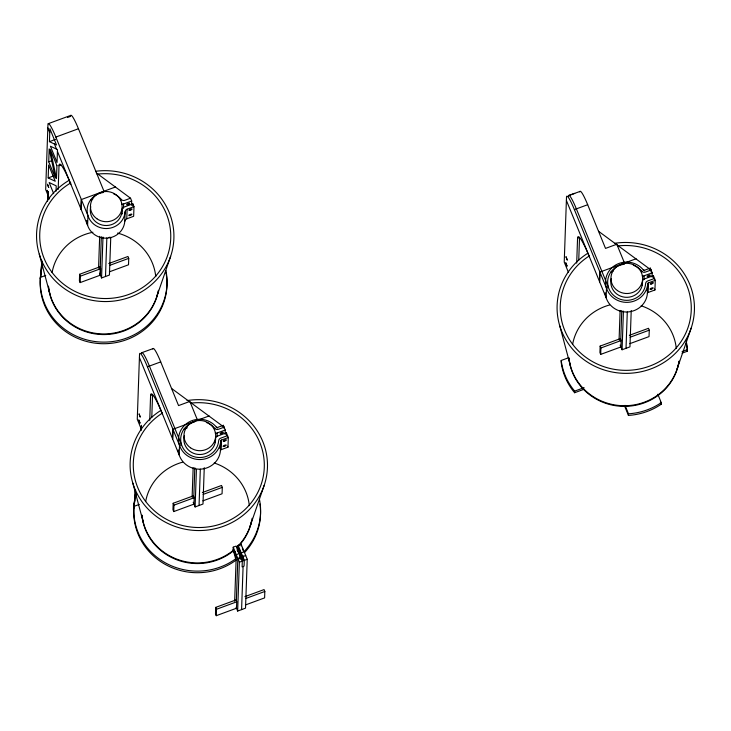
<?xml version="1.0" encoding="UTF-8"?>
<svg xmlns="http://www.w3.org/2000/svg" width="731" height="731" viewBox="0 0 731 731"><rect width="100%" height="100%" fill="white"/><g stroke="black" fill="none" stroke-linecap="round" stroke-linejoin="round"><path stroke-width="1.1" d="M90.562 200.541L90.58 199.938L92.691 199.161M184.121 429.536L184.139 428.933L187.3 427.772M611.089 272.352L611.107 271.749L613.208 270.973M49.516 198.951L45.678 189.557L47.944 124.69A21.135 2.522 69.8 0 1 55.839 137.072L87.939 215.636L87.601 225.267L57.429 151.381L57.493 149.563L50.412 146.227L57.045 162.465L57.429 151.381M49.754 132.594L49.882 128.738L56.515 144.976L49.434 141.64L49.754 132.594L47.835 127.898M81.04 209.176L81.36 199.545L115.58 186.953M96.282 172.891L130.529 198.202L131.681 201.016L131.534 205.301M139.42 357.623L139.53 354.416A21.135 2.522 69.8 0 1 147.424 366.788L179.524 445.353L179.186 454.984L139.42 357.623L137.273 419.274L141.531 429.709M172.955 429.271L172.626 438.892L172.955 429.271L209.139 415.948M566.388 200.44L566.498 197.233A21.135 2.522 69.8 0 1 574.392 209.605L606.492 288.169L606.154 297.8L566.388 200.44L564.231 262.091L568.499 272.526M599.594 281.709L599.913 272.078L636.107 258.765M41.841 261.634L40.333 278.995L41.996 260.985M48.173 177.935L48.621 165.032L55.254 181.261L48.173 177.935L53.308 176.043M48.73 161.816L49.187 148.914L55.364 178.053L48.73 161.816L51.819 160.683M56.04 191.23L56.223 185.848L49.141 182.522L53.701 193.678M58.178 189.466L59.01 165.718L61.066 164.959M81.031 209.185L81.36 199.545M79.624 274.28L79.405 280.704L80.172 282.586L100.403 275.13L100.631 268.716L99.864 266.833L79.624 274.28L80.392 276.163L80.172 282.586M98.566 268.167L99.672 236.341M99.791 268.971L99.864 266.833M100.019 274.198L101.335 236.689M110.746 237.548L109.431 275.048L101.554 277.954L102.989 237.036M105.492 276.501L106.845 237.904M121.127 199.938L121.145 199.335A19.024 18.12 2 0 0 113.469 193.724M121.849 213.607L121.976 209.989A3.171 3.025 2 0 1 123.996 207.092L132.832 203.839L133.983 206.654L133.645 216.285L126.783 218.816A3.171 3.025 2 0 0 124.773 221.411A19.024 18.12 2 0 1 105.346 238.169A19.024 18.12 2 0 1 86.779 220.424M123.466 208.207L123.612 203.986L131.681 201.016M124.773 221.411L125.111 211.771A3.171 3.025 2 0 1 127.121 209.185L133.983 206.654M126.783 218.816L127.121 209.185M108.8 263.544L127.971 256.48L128.738 258.363L128.519 264.786L109.348 271.841M132.759 205.978L132.832 203.839M135.399 490.611L133.892 507.99L135.555 489.971M149.727 420.316L150.595 395.434L152.569 394.713L151.783 417.328M173.183 503.275L172.964 509.699L173.731 511.572L193.962 504.125L194.19 497.701L193.423 495.828L173.183 503.275L173.951 505.158L173.731 511.572M192.125 497.153L193.158 467.612M193.34 497.966L193.423 495.828M193.806 496.769L194.821 467.721M204.26 467.676L202.99 504.043L195.113 506.948L196.42 469.439M199.051 505.496L200.321 469.174M214.686 428.933L214.704 428.329A19.024 18.12 2 0 0 206.37 422.463M215.407 442.602L215.535 438.984A3.171 3.025 2 0 1 217.555 436.078L226.391 432.825L228.31 437.522L227.971 447.162L221.109 449.684A1.06 1.005 2 0 0 220.442 450.552A21.135 20.139 2 0 1 199.088 469.183A21.135 20.139 2 0 1 178.245 449.903M216.349 427.699L216.367 427.105A21.135 20.139 2 0 0 182.613 427.498A21.135 20.139 2 0 0 192.436 458.3A21.135 20.139 2 0 0 220.771 440.921A1.06 1.005 2 0 1 221.447 440.053L228.31 437.522M217.043 436.599L217.171 432.98L225.239 430.011L223.32 425.314L217.518 427.452A1.06 1.005 2 0 1 216.422 427.16L216.367 427.105M217.564 428.028L217.591 427.425M220.442 450.552L220.771 440.921M221.109 449.684L221.447 440.053M215.718 607.388L215.499 613.812L216.266 615.685L236.497 608.238L236.725 601.814L235.958 599.941L215.718 607.388L216.486 609.27L216.266 615.685M223.302 425.917L223.32 425.314M224.042 428.393L224.088 427.196L171.547 388.435M202.359 492.539L221.53 485.475L222.297 487.358L222.069 493.781L202.907 500.836M225.093 434.296L225.239 430.011M226.318 434.972L226.391 432.825M227.496 436.855L227.542 435.649L220.68 438.171A3.171 3.025 2 0 0 218.67 440.766A19.024 18.12 2 0 1 200.468 457.524A19.024 18.12 2 0 1 180.895 442.109A19.024 18.12 2 0 1 194.72 421.906M236.086 560.412L233.125 549.685L233.216 547.163L236.168 546.075L240.271 556.117A1.745 1.663 2 0 0 241.276 558.575L242.308 561.106L242.107 566.836L244.081 566.114L244.282 560.375L243.249 557.854A1.745 1.663 2 0 0 242.244 555.386L238.142 545.344L241.093 544.257L247.233 559.288L245.525 608.155L237.648 611.061L236.113 607.297M234.66 601.275L236.287 554.674L239.238 553.586M236.341 600.882L237.822 558.429L240.133 557.579M240.024 558.959L241.011 558.594L238.05 547.866L238.142 545.344M237.648 611.061L239.357 562.194L233.216 547.163M240.17 558.977L240.271 556.117M241.029 545.938L241.093 544.257M241.011 558.594L241.212 552.864L244.163 551.777M242.107 559.206L242.244 555.386M243.176 559.763L243.249 557.854M241.586 609.608L243.094 566.47M244.894 596.642L264.065 589.588L264.832 591.47L264.604 597.894L245.442 604.948M568.691 357.706L561.207 360.465L561.152 362.073A63.405 60.408 2 0 0 574.621 392.73L584.042 389.257M576.695 263.133L577.563 238.251L579.537 237.529L578.742 260.145M574.621 392.73L574.676 391.122A63.405 60.408 2 0 1 561.207 360.465M599.584 281.718L599.913 272.078M600.151 346.092L599.923 352.516L600.69 354.389L620.93 346.942L621.149 340.518L620.381 338.645L600.151 346.092L600.919 347.974L600.69 354.389M619.084 339.97L620.116 310.428M620.308 340.783L620.381 338.645M620.765 339.586L621.779 310.538M631.228 310.492L629.958 346.86L622.081 349.765L623.424 311.123M626.019 348.312L627.289 311.991M657.827 394.256L661.253 402.635L661.199 404.243A63.405 60.408 2 0 1 628.432 415.409L628.486 413.801L625.032 405.358M641.644 271.749L641.672 271.146A19.024 18.12 2 0 0 633.338 265.28M642.375 285.419L642.503 281.8A3.171 3.025 2 0 1 644.523 278.895L653.359 275.642L655.278 280.339L654.939 289.979L648.077 292.501A1.06 1.005 2 0 0 647.401 293.369A21.135 20.139 2 0 1 626.056 312A21.135 20.139 2 0 1 605.213 292.72M643.317 270.516L643.335 269.913A21.135 20.139 2 0 0 609.581 270.315A21.135 20.139 2 0 0 619.395 301.117A21.135 20.139 2 0 0 647.739 283.738A1.06 1.005 2 0 1 648.406 282.87L655.278 280.339M644.011 279.416L644.13 275.797L652.207 272.827L650.288 268.131L644.55 270.242A1.06 1.005 2 0 1 643.335 269.913M644.532 270.845L644.55 270.242M647.401 293.369L647.739 283.738M648.077 292.501L648.406 282.87M650.225 269.94L650.288 268.131M650.992 271.813L651.056 270.013L598.515 231.252M629.327 335.346L648.498 328.292L649.265 330.174L649.037 336.598L629.866 343.652M652.052 277.113L652.207 272.827M653.286 277.789L653.359 275.642M654.483 279.068L654.51 278.465L647.639 280.987A3.171 3.025 2 0 0 645.628 283.582A19.024 18.12 2 0 1 626.485 300.35A19.024 18.12 2 0 1 607.662 283.125A19.024 18.12 2 0 1 624.475 264.22M682.041 353.183L687.368 351.218L687.423 349.61A63.405 60.408 2 0 0 685.998 340.317M234.898 551.969L234.139 550.48L235.291 553.605L234.148 550.48M47.451 200.861L48.283 191.86M47.497 201.345L48.118 194.592M141.01 429.801L141.43 425.296M141.065 430.276L141.375 426.895M156.535 297.261L170.652 256.307M250.093 526.256L264.202 485.302M677.061 369.073L691.17 328.109M70.87 115.352L48.264 123.676M152.998 348.632L141.823 352.671M568.791 195.488L579.966 191.449M67.471 117.508L70.551 116.375M55.839 137.072L78.445 128.747L103.966 191.23M49.434 141.64L55.602 139.374M130.529 198.202L124.8 200.312A3.171 3.025 2 0 1 121.145 199.335M40.388 277.387L45.733 275.423M80.392 276.163L100.631 268.716M109.568 265.417L128.738 258.363M147.424 366.788L160.71 361.9L178.556 405.586L189.85 401.429L197.525 420.215M624.493 263.032L616.818 244.245L605.524 248.403L587.678 204.717L574.392 209.605M224.088 427.196L218.359 429.307A3.171 3.025 2 0 1 214.704 428.329M651.056 270.013L645.318 272.115A3.171 3.025 2 0 1 641.672 271.146M179.524 445.353L181.489 444.631L149.398 366.057A21.135 2.522 69.8 0 0 141.522 353.438M606.492 288.169L608.457 287.447L576.357 208.874A21.135 2.522 69.8 0 0 568.48 196.246M133.947 506.382L139.292 504.417M173.951 505.158L194.19 497.701M203.127 494.412L222.297 487.358M600.919 347.974L621.149 340.518M630.095 337.229L649.265 330.174M574.676 391.122L584.096 387.649M682.096 351.574L687.423 349.61M243.386 556.382L245.698 555.533M241.733 559.69L243.706 558.968M239.357 562.194L247.233 559.288M216.486 609.27L236.725 601.814M245.662 598.525L264.832 591.47M568.892 195.451L574.74 193.386M243.085 550.653L243.067 549.968M234.185 550.498L235.281 553.23L234.953 552.115M237.21 549.484L237.849 550.872M242.326 548.012L242.884 549.374M654.556 289.037L654.939 289.979M660.34 402.151L661.199 404.243M620.162 345.069L622.081 349.765M624.548 405.915L628.432 415.409M227.588 446.221L227.971 447.162M238.05 547.866L241.12 555.386M233.125 549.685L236.195 557.196M54.405 143.97L56.488 149.087M99.635 273.257L101.554 277.954M193.194 502.252L195.113 506.948M237.429 550.882L237.228 550.26M237.959 551.183L238.251 552.234M559.782 325.898L570.326 365.381M132.814 483.081L143.367 522.564M39.255 254.086L49.809 293.57M165.928 270.58A63.405 60.408 2 0 1 100.878 342.053A63.405 60.408 2 0 1 42.636 265.051M165.873 272.188A63.405 60.408 2 0 1 103.537 343.725A63.405 60.408 2 0 1 41.329 271.676M158.417 290.308A55.483 52.86 2 0 1 101.965 334.542A55.483 52.86 2 0 1 48.438 286.78M157.978 292.034A55.483 52.86 2 0 1 100.732 333.848A55.483 52.86 2 0 1 48.465 286.141M95.597 171.282A68.696 65.443 2 0 1 171.876 252.195A68.696 65.443 2 0 1 64.739 288.846A68.696 65.443 2 0 1 69.061 180.356M52.084 272.636A52.312 49.836 2 0 1 92.901 232.257M117.581 233.07A52.312 49.836 2 0 1 155.749 276.61M97.086 174.142A65.525 62.418 2 0 1 168.633 252.094A65.525 62.418 2 0 1 66.329 286.214A65.525 62.418 2 0 1 70.733 182.933M110.116 237.182A15.854 15.104 2 0 1 108.681 237.511M125.111 211.771A19.024 18.12 2 0 1 106.123 228.547A19.024 18.12 2 0 1 87.163 211.624A19.024 18.12 2 0 1 103.482 192.472M121.976 209.989A15.854 15.104 2 0 1 104.423 225.431A15.854 15.104 2 0 1 90.772 206.663M122.497 213.808A3.171 3.025 2 0 1 121.657 213.79M123.612 203.986A3.171 3.025 2 0 1 121.711 204.104M59.01 165.718A31.707 3.801 69.8 0 1 70.861 184.267M70.605 115.845A21.135 2.522 69.8 0 1 78.445 128.747M150.595 395.434A31.707 3.801 69.8 0 1 162.446 413.984M152.852 349.043A21.226 2.54 69.8 0 1 160.71 361.872M259.487 499.575A63.405 60.408 2 0 1 244.794 550.781M235.601 558.904A63.405 60.408 2 0 1 161.496 560.513A63.405 60.408 2 0 1 136.194 494.046M259.925 504.034A63.405 60.408 2 0 1 244.739 552.38M235.537 560.513A63.405 60.408 2 0 1 163.717 563.528A63.405 60.408 2 0 1 134.888 500.671M252.14 518.233A55.483 52.86 2 0 1 236.826 547.839M233.618 550.699A55.483 52.86 2 0 1 176.747 559.772A55.483 52.86 2 0 1 141.997 515.775M251.537 521.02A55.483 52.86 2 0 1 236.762 547.272M233.573 550.114A55.483 52.86 2 0 1 176.728 559.114A55.483 52.86 2 0 1 142.024 515.136M186.99 400.597A68.696 65.443 2 0 1 265.938 479.152A68.696 65.443 2 0 1 160.089 519.047A68.696 65.443 2 0 1 160.774 410.475M145.643 501.63A52.312 49.836 2 0 1 182.686 462.138M214.22 462.979A52.312 49.836 2 0 1 249.308 505.605M190.636 403.137A65.525 62.418 2 0 1 262.365 480.441A65.525 62.418 2 0 1 161.021 515.985A65.525 62.418 2 0 1 162.529 412.997M215.535 438.984A15.854 15.104 2 0 1 197.982 454.426A15.854 15.104 2 0 1 184.331 435.658M217.171 432.98A3.171 3.025 2 0 1 215.27 433.099M219.583 448.213A3.171 3.025 2 0 1 220.342 447.811M642.503 281.8A15.854 15.104 2 0 1 624.95 297.243A15.854 15.104 2 0 1 611.29 278.474M644.13 275.797A3.171 3.025 2 0 1 642.229 275.916M646.917 290.801A3.171 3.025 2 0 1 647.31 290.627M679.108 361.05A55.483 52.86 2 0 1 623.059 406.363A55.483 52.86 2 0 1 568.965 358.592M678.916 361.735A55.483 52.86 2 0 1 622.373 405.705A55.483 52.86 2 0 1 568.983 357.952M615.036 243.24A68.696 65.443 2 0 1 692.741 322.645A68.696 65.443 2 0 1 586.755 361.662A68.696 65.443 2 0 1 587.742 253.291M572.611 344.447A52.312 49.836 2 0 1 609.654 304.955M641.188 305.796A52.312 49.836 2 0 1 676.276 348.422M617.604 245.954A65.525 62.418 2 0 1 689.324 323.257A65.525 62.418 2 0 1 587.98 358.802A65.525 62.418 2 0 1 589.497 255.813M577.563 238.251A31.707 3.801 69.8 0 1 589.414 256.8M579.811 191.915A21.226 2.54 69.8 0 1 587.678 204.689M661.253 402.635A63.405 60.408 2 0 1 628.486 413.801M686.199 343.049A63.405 60.408 2 0 1 687.368 351.218M56.927 165.672L56.479 178.574L50.302 149.444L56.927 165.672M47.478 184.294L48.675 187.428L47.478 184.294M47.268 190.362L48.465 193.487L47.268 190.362M139.073 414.02L140.261 417.145L139.173 414.02M138.853 420.078L140.05 423.203L138.863 420.051M239.037 548.707L240.207 551.786L239.055 548.67M566.032 256.828L567.229 259.962L566.032 256.828M565.821 262.895L567.018 266.02L565.821 262.895M96.94 218.788A15.854 15.104 2 0 0 122.031 208.253A15.854 15.104 2 0 0 99.836 192.783A15.854 15.104 2 0 0 96.94 218.788M129.816 210.382A1.69 0.475 -22.2 0 0 132.064 209.048A1.69 0.475 -22.2 0 0 129.597 209.587A1.69 0.475 -22.2 0 0 129.816 210.382M127.514 204.744A1.69 0.475 -22.2 0 0 129.762 203.419A1.69 0.475 -22.2 0 0 127.295 203.949A1.69 0.475 -22.2 0 0 127.514 204.744M129.634 215.572A1.69 0.475 -22.2 0 0 131.882 214.247A1.69 0.475 -22.2 0 0 129.414 214.777A1.69 0.475 -22.2 0 0 129.634 215.572M190.499 447.783A15.854 15.104 2 0 0 215.59 437.248A15.854 15.104 2 0 0 193.395 421.778A15.854 15.104 2 0 0 190.499 447.783M224.134 441.259A1.69 0.475 -22.2 0 0 226.391 439.925A1.69 0.475 -22.2 0 0 223.924 440.464A1.69 0.475 -22.2 0 0 224.134 441.259M223.96 446.449A1.69 0.475 -22.2 0 0 226.208 445.115A1.69 0.475 -22.2 0 0 223.741 445.654A1.69 0.475 -22.2 0 0 223.96 446.449M221.064 433.739A1.69 0.475 -22.2 0 0 223.32 432.405A1.69 0.475 -22.2 0 0 220.853 432.944A1.69 0.475 -22.2 0 0 221.064 433.739M651.102 284.076A1.69 0.475 -22.2 0 0 653.35 282.742A1.69 0.475 -22.2 0 0 650.892 283.281A1.69 0.475 -22.2 0 0 651.102 284.076M650.919 289.266A1.69 0.475 -22.2 0 0 653.167 287.932A1.69 0.475 -22.2 0 0 650.709 288.471A1.69 0.475 -22.2 0 0 650.919 289.266M648.032 276.556A1.69 0.475 -22.2 0 0 650.279 275.221A1.69 0.475 -22.2 0 0 647.821 275.761A1.69 0.475 -22.2 0 0 648.032 276.556M617.467 290.6A15.854 15.104 2 0 0 642.558 280.064A15.854 15.104 2 0 0 620.354 264.595A15.854 15.104 2 0 0 617.467 290.6"/></g></svg>
